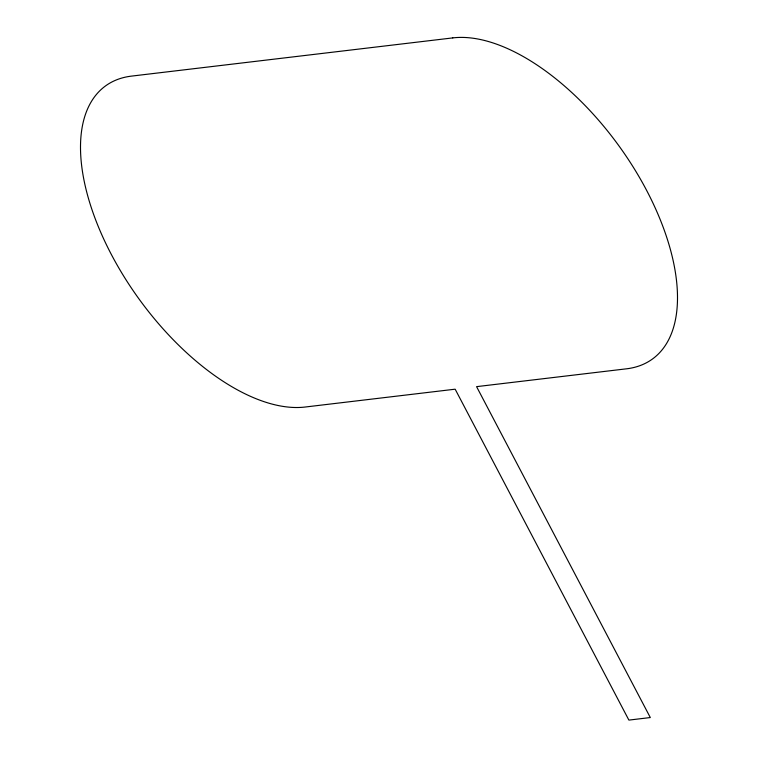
<?xml version="1.0" encoding="UTF-8"?>
<svg xmlns="http://www.w3.org/2000/svg" width="758" height="758" viewBox="0 0 758 758"><rect width="100%" height="100%" fill="white"/><g stroke="black" fill="none" stroke-linecap="round" stroke-linejoin="round"><path stroke-width="1.14" d="M452.782 37.9L131.494 76.113A192.267 97.915 54.1 0 0 111.255 254.3A192.267 97.915 54.1 0 0 305.218 407.018L455.16 389.186L628.884 720.1L650.307 717.551L476.574 386.646L626.506 368.814A192.267 97.915 54.1 0 0 646.745 190.618A192.267 97.915 54.1 0 0 452.782 37.9"/></g></svg>
